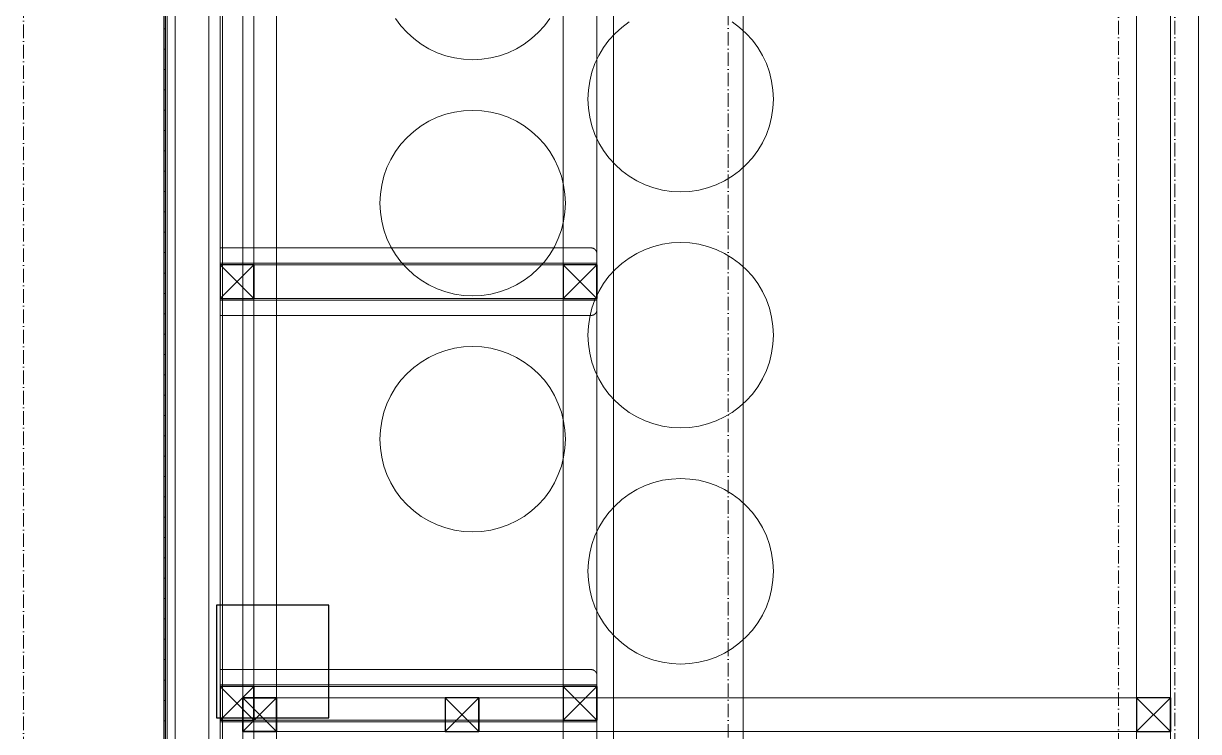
# Model space of a CAD drawing. Header units: millimetres. Extents: x -159872 to 386485, y -250577 to 158966.
# Drawn here: x 156429 to 157474, y 11205 to 11835 of the extents above; entities that cross this region are included whole.
import ezdxf

# ---------------------------------------------------------------- set-up
doc = ezdxf.new("R2010")
doc.units = ezdxf.units.MM
doc.linetypes.add('ACAD_ISO10W100', pattern=[18, 12, -3, 0, -3])
for name, color, linetype, lineweight in [('LDS-equipment-kitchen equipment', 3, 'Continuous', 13), ('LDS-struct-extg-ceiling beams', 252, 'ACAD_ISO10W100', 9), ('LDS-struct-new-ceiling beams', 5, 'ACAD_ISO10W100', 9), ('SYMBOLS ELECTRIC', 6, 'Continuous', 13), ('WS-Fabs', 252, 'Continuous', 13), ('WS-FRAME HIDDEN', 68, 'Continuous', 5)]:
    doc.layers.add(name, color=color, linetype=linetype, lineweight=lineweight)

# ---------------------------------------------------------------- blocks, each defined once
blk = doc.blocks.new('30 X 30 HIDDEN SECTION_3')
at = {"layer": 'WS-FRAME HIDDEN', "color": 7, "lineweight": 25}
blk.add_polyline3d([(0, -30, 0), (-30, -30, 0), (-30, 0, 0), (0, 0, 0), (0, -30, 0)], dxfattribs=at)
at = {"layer": 'WS-FRAME HIDDEN', "color": 7, "lineweight": 25, "transparency": 33554687}
for points in [[(-30, 0, 0), (0, -30, 0)], [(-30, -30, 0), (0, 0, 0)], [(-30, -30, 0), (0, -30, 0)]]:
    blk.add_polyline3d(points, dxfattribs=at)
blk = doc.blocks.new('Group-360')
at = {"layer": 'LDS-equipment-kitchen equipment'}
for points in [[(95880.2, 49972.5, 0), (95880.2, 44072.9, 0)], [(96800.2, 49972.5, 0), (96800.2, 44072.9, 0)], [(95932.2, 47414.6, 0), (95932.2, 49962.5, 0), (95920.2, 49962.5, 0), (95920.2, 47414.6, 0), (95932.2, 47414.6, 0)], [(95950.2, 49962.5, 0), (95950.2, 44082.8, 0), (95932.2, 44082.8, 0), (95932.2, 49962.5, 0), (95950.2, 49962.5, 0)], [(96745.2, 49202.5, 0), (96745.2, 47692.5, 0), (96775.2, 47692.5, 0), (96775.2, 49202.5, 0), (96745.2, 49202.5, 0)], [(95950.2, 48432.5, 0), (95950.2, 47692.5, 0), (95980.2, 47692.5, 0), (95980.2, 48432.5, 0), (95950.2, 48432.5, 0)], [(96223.3, 48296.7, 0), (96218.5, 48290.2, 0), (96213.1, 48284.2, 0), (96207.1, 48278.8, 0), (96200.6, 48273.9, 0), (96193.6, 48269.8, 0), (96186.3, 48266.3, 0), (96178.7, 48263.6, 0), (96170.8, 48261.6, 0), (96162.8, 48260.4, 0), (96154.7, 48260, 0), (96146.6, 48260.4, 0), (96138.6, 48261.6, 0), (96130.8, 48263.6, 0), (96123.2, 48266.3, 0), (96115.8, 48269.8, 0), (96108.9, 48273.9, 0), (96102.4, 48278.8, 0), (96096.4, 48284.2, 0), (96090.9, 48290.2, 0), (96086.1, 48296.7, 0)], [(96385.6, 48293.6, 0), (96392.1, 48288.8, 0), (96398.1, 48283.4, 0), (96403.5, 48277.4, 0), (96408.3, 48270.9, 0), (96412.5, 48263.9, 0), (96415.9, 48256.6, 0), (96418.7, 48249, 0), (96420.6, 48241.1, 0), (96421.8, 48233.1, 0), (96422.2, 48225, 0), (96421.8, 48217, 0), (96420.6, 48208.9, 0), (96418.7, 48201.1, 0), (96415.9, 48193.5, 0), (96412.5, 48186.1, 0), (96408.3, 48179.2, 0), (96403.5, 48172.7, 0), (96398.1, 48166.7, 0), (96392.1, 48161.3, 0), (96385.6, 48156.4, 0), (96378.6, 48152.3, 0), (96371.3, 48148.8, 0), (96363.7, 48146.1, 0), (96355.8, 48144.1, 0), (96347.8, 48142.9, 0), (96339.7, 48142.5, 0), (96331.6, 48142.9, 0), (96323.6, 48144.1, 0), (96315.8, 48146.1, 0), (96308.2, 48148.8, 0), (96300.8, 48152.3, 0), (96293.9, 48156.4, 0), (96287.4, 48161.3, 0), (96281.4, 48166.7, 0), (96275.9, 48172.7, 0), (96271.1, 48179.2, 0), (96267, 48186.1, 0), (96263.5, 48193.5, 0), (96260.8, 48201.1, 0), (96258.8, 48208.9, 0), (96257.6, 48217, 0), (96257.2, 48225, 0), (96257.6, 48233.1, 0), (96258.8, 48241.1, 0), (96260.8, 48249, 0), (96263.5, 48256.6, 0), (96267, 48263.9, 0), (96271.1, 48270.9, 0), (96275.9, 48277.4, 0), (96281.4, 48283.4, 0), (96287.4, 48288.8, 0), (96293.9, 48293.6, 0)], [(96154.7, 48215, 0), (96162.8, 48214.6, 0), (96170.8, 48213.5, 0), (96178.7, 48211.5, 0), (96186.3, 48208.8, 0), (96193.6, 48205.3, 0), (96200.6, 48201.1, 0), (96207.1, 48196.3, 0), (96213.1, 48190.9, 0), (96218.5, 48184.9, 0), (96223.3, 48178.4, 0), (96227.5, 48171.4, 0), (96230.9, 48164.1, 0), (96233.7, 48156.5, 0), (96235.6, 48148.6, 0), (96236.8, 48140.6, 0), (96237.2, 48132.5, 0), (96236.8, 48124.5, 0), (96235.6, 48116.4, 0), (96233.7, 48108.6, 0), (96230.9, 48101, 0), (96227.5, 48093.6, 0), (96223.3, 48086.7, 0), (96218.5, 48080.2, 0), (96213.1, 48074.2, 0), (96207.1, 48068.8, 0), (96200.6, 48063.9, 0), (96193.6, 48059.8, 0), (96186.3, 48056.3, 0), (96178.7, 48053.6, 0), (96170.8, 48051.6, 0), (96162.8, 48050.4, 0), (96154.7, 48050, 0), (96146.6, 48050.4, 0), (96138.6, 48051.6, 0), (96130.8, 48053.6, 0), (96123.2, 48056.3, 0), (96115.8, 48059.8, 0), (96108.9, 48063.9, 0), (96102.4, 48068.8, 0), (96096.4, 48074.2, 0), (96090.9, 48080.2, 0), (96086.1, 48086.7, 0), (96082, 48093.6, 0), (96078.5, 48101, 0), (96075.8, 48108.6, 0), (96073.8, 48116.4, 0), (96072.6, 48124.5, 0), (96072.2, 48132.5, 0), (96072.6, 48140.6, 0), (96073.8, 48148.6, 0), (96075.8, 48156.5, 0), (96078.5, 48164.1, 0), (96082, 48171.4, 0), (96086.1, 48178.4, 0), (96090.9, 48184.9, 0), (96096.4, 48190.9, 0), (96102.4, 48196.3, 0), (96108.9, 48201.1, 0), (96115.8, 48205.3, 0), (96123.2, 48208.8, 0), (96130.8, 48211.5, 0), (96138.6, 48213.5, 0), (96146.6, 48214.6, 0), (96154.7, 48215, 0)], [(96339.7, 48097.5, 0), (96347.8, 48097.1, 0), (96355.8, 48096, 0), (96363.7, 48094, 0), (96371.3, 48091.3, 0), (96378.6, 48087.8, 0), (96385.6, 48083.6, 0), (96392.1, 48078.8, 0), (96398.1, 48073.4, 0), (96403.5, 48067.4, 0), (96408.3, 48060.9, 0), (96412.5, 48053.9, 0), (96415.9, 48046.6, 0), (96418.7, 48039, 0), (96420.6, 48031.1, 0), (96421.8, 48023.1, 0), (96422.2, 48015, 0), (96421.8, 48007, 0), (96420.6, 47998.9, 0), (96418.7, 47991.1, 0), (96415.9, 47983.5, 0), (96412.5, 47976.1, 0), (96408.3, 47969.2, 0), (96403.5, 47962.7, 0), (96398.1, 47956.7, 0), (96392.1, 47951.3, 0), (96385.6, 47946.4, 0), (96378.6, 47942.3, 0), (96371.3, 47938.8, 0), (96363.7, 47936.1, 0), (96355.8, 47934.1, 0), (96347.8, 47932.9, 0), (96339.7, 47932.5, 0), (96331.6, 47932.9, 0), (96323.6, 47934.1, 0), (96315.8, 47936.1, 0), (96308.2, 47938.8, 0), (96300.8, 47942.3, 0), (96293.9, 47946.4, 0), (96287.4, 47951.3, 0), (96281.4, 47956.7, 0), (96275.9, 47962.7, 0), (96271.1, 47969.2, 0), (96267, 47976.1, 0), (96263.5, 47983.5, 0), (96260.8, 47991.1, 0), (96258.8, 47998.9, 0), (96257.6, 48007, 0), (96257.2, 48015, 0), (96257.6, 48023.1, 0), (96258.8, 48031.1, 0), (96260.8, 48039, 0), (96263.5, 48046.6, 0), (96267, 48053.9, 0), (96271.1, 48060.9, 0), (96275.9, 48067.4, 0), (96281.4, 48073.4, 0), (96287.4, 48078.8, 0), (96293.9, 48083.6, 0), (96300.8, 48087.8, 0), (96308.2, 48091.3, 0), (96315.8, 48094, 0), (96323.6, 48096, 0), (96331.6, 48097.1, 0), (96339.7, 48097.5, 0)], [(96154.7, 48005, 0), (96162.8, 48004.6, 0), (96170.8, 48003.5, 0), (96178.7, 48001.5, 0), (96186.3, 47998.8, 0), (96193.6, 47995.3, 0), (96200.6, 47991.1, 0), (96207.1, 47986.3, 0), (96213.1, 47980.9, 0), (96218.5, 47974.9, 0), (96223.3, 47968.4, 0), (96227.5, 47961.4, 0), (96230.9, 47954.1, 0), (96233.7, 47946.5, 0), (96235.6, 47938.6, 0), (96236.8, 47930.6, 0), (96237.2, 47922.5, 0), (96236.8, 47914.5, 0), (96235.6, 47906.4, 0), (96233.7, 47898.6, 0), (96230.9, 47891, 0), (96227.5, 47883.6, 0), (96223.3, 47876.7, 0), (96218.5, 47870.2, 0), (96213.1, 47864.2, 0), (96207.1, 47858.8, 0), (96200.6, 47853.9, 0), (96193.6, 47849.8, 0), (96186.3, 47846.3, 0), (96178.7, 47843.6, 0), (96170.8, 47841.6, 0), (96162.8, 47840.4, 0), (96154.7, 47840, 0), (96146.6, 47840.4, 0), (96138.6, 47841.6, 0), (96130.8, 47843.6, 0), (96123.2, 47846.3, 0), (96115.8, 47849.8, 0), (96108.9, 47853.9, 0), (96102.4, 47858.8, 0), (96096.4, 47864.2, 0), (96090.9, 47870.2, 0), (96086.1, 47876.7, 0), (96082, 47883.6, 0), (96078.5, 47891, 0), (96075.8, 47898.6, 0), (96073.8, 47906.4, 0), (96072.6, 47914.5, 0), (96072.2, 47922.5, 0), (96072.6, 47930.6, 0), (96073.8, 47938.6, 0), (96075.8, 47946.5, 0), (96078.5, 47954.1, 0), (96082, 47961.4, 0), (96086.1, 47968.4, 0), (96090.9, 47974.9, 0), (96096.4, 47980.9, 0), (96102.4, 47986.3, 0), (96108.9, 47991.1, 0), (96115.8, 47995.3, 0), (96123.2, 47998.8, 0), (96130.8, 48001.5, 0), (96138.6, 48003.5, 0), (96146.6, 48004.6, 0), (96154.7, 48005, 0)], [(96339.7, 47887.5, 0), (96347.8, 47887.1, 0), (96355.8, 47886, 0), (96363.7, 47884, 0), (96371.3, 47881.3, 0), (96378.6, 47877.8, 0), (96385.6, 47873.6, 0), (96392.1, 47868.8, 0), (96398.1, 47863.4, 0), (96403.5, 47857.4, 0), (96408.3, 47850.9, 0), (96412.5, 47843.9, 0), (96415.9, 47836.6, 0), (96418.7, 47829, 0), (96420.6, 47821.1, 0), (96421.8, 47813.1, 0), (96422.2, 47805, 0), (96421.8, 47797, 0), (96420.6, 47788.9, 0), (96418.7, 47781.1, 0), (96415.9, 47773.5, 0), (96412.5, 47766.1, 0), (96408.3, 47759.2, 0), (96403.5, 47752.7, 0), (96398.1, 47746.7, 0), (96392.1, 47741.3, 0), (96385.6, 47736.4, 0), (96378.6, 47732.3, 0), (96371.3, 47728.8, 0), (96363.7, 47726.1, 0), (96355.8, 47724.1, 0), (96347.8, 47722.9, 0), (96339.7, 47722.5, 0), (96331.6, 47722.9, 0), (96323.6, 47724.1, 0), (96315.8, 47726.1, 0), (96308.2, 47728.8, 0), (96300.8, 47732.3, 0), (96293.9, 47736.4, 0), (96287.4, 47741.3, 0), (96281.4, 47746.7, 0), (96275.9, 47752.7, 0), (96271.1, 47759.2, 0), (96267, 47766.1, 0), (96263.5, 47773.5, 0), (96260.8, 47781.1, 0), (96258.8, 47788.9, 0), (96257.6, 47797, 0), (96257.2, 47805, 0), (96257.6, 47813.1, 0), (96258.8, 47821.1, 0), (96260.8, 47829, 0), (96263.5, 47836.6, 0), (96267, 47843.9, 0), (96271.1, 47850.9, 0), (96275.9, 47857.4, 0), (96281.4, 47863.4, 0), (96287.4, 47868.8, 0), (96293.9, 47873.6, 0), (96300.8, 47877.8, 0), (96308.2, 47881.3, 0), (96315.8, 47884, 0), (96323.6, 47886, 0), (96331.6, 47887.1, 0), (96339.7, 47887.5, 0)], [(95950.2, 47692.5, 0), (95950.2, 47662.5, 0), (95980.2, 47662.5, 0), (95980.2, 47692.5, 0), (95950.2, 47692.5, 0)], [(95980.2, 47692.5, 0), (95980.2, 47662.5, 0), (96745.2, 47662.5, 0), (96745.2, 47692.5, 0), (95980.2, 47692.5, 0)], [(95980.2, 46962.5, 0), (95980.2, 47662.5, 0), (95950.2, 47662.5, 0), (95950.2, 46962.5, 0), (95980.2, 46962.5, 0)], [(96745.2, 46962.5, 0), (96745.2, 47662.5, 0), (96775.2, 47662.5, 0), (96775.2, 46962.5, 0), (96745.2, 46962.5, 0)]]:
    blk.add_polyline3d(points, dxfattribs=at)
at = {"layer": 'LDS-equipment-kitchen equipment', "xscale": -1, "rotation": 89.9999999946682}
for p in [(95950.2, 47662.5), (96130.2, 47662.5), (96745.2, 47662.5)]:
    blk.add_blockref('30 X 30 HIDDEN SECTION_3', p, dxfattribs=at)
at = {"layer": 'LDS-equipment-kitchen equipment', "extrusion": (0, 0, -1), "xscale": -1, "rotation": 270.0000000053317}
blk.add_blockref('30 X 30 HIDDEN SECTION_3', (-95950.2, 47692.5), dxfattribs=at)
blk = doc.blocks.new('A$C7a11c87d')
at = {"layer": 'WS-Fabs', "color": 7, "lineweight": 5, "transparency": 33554687}
for points in [[(-178, 400.8, 0), (5701.7, 400.1, 0)], [(5700.2, 398.6, 0), (-176.5, 399.3, 0)], [(4913.7, 397.1, 0), (-175, 397.8, 0)], [(5701.5, 0, 0), (-178, 0.8, 0)]]:
    blk.add_polyline3d(points, dxfattribs=at)
at = {"layer": 'WS-Fabs', "color": 7, "lineweight": 5}
for points in [[(3411.6, 350.1, 0), (3396.6, 350.1, 0)], [(3401.5, 15.1, 0), (3401.6, 15.1, 0), (3411.6, 15.1, 0), (3411.6, 350.1, 0)], [(3411.6, 350.1, 0), (3410.1, 350.1, 0), (3410.1, 15.1, 0), (3411.6, 15.1, 0), (3411.6, 350.1, 0)], [(3441.6, 350.1, 0), (3443.1, 350.1, 0), (3443.1, 15.1, 0), (3441.6, 15.1, 0), (3441.6, 350.1, 0)], [(3441.6, 350.1, 0), (3456.6, 350.1, 0), (3456.6, 20.1, 0), (3456.6, 20, 0), (3456.6, 19.9, 0), (3456.6, 19.8, 0), (3456.6, 19.6, 0), (3456.6, 19.5, 0), (3456.5, 19.4, 0), (3456.5, 19.3, 0), (3456.5, 19.2, 0), (3456.5, 19, 0), (3456.4, 18.9, 0), (3456.4, 18.8, 0), (3456.4, 18.7, 0), (3456.3, 18.6, 0), (3456.3, 18.4, 0), (3456.3, 18.3, 0), (3456.2, 18.2, 0), (3456.2, 18.1, 0), (3456.1, 18, 0), (3456.1, 17.9, 0), (3456, 17.8, 0), (3455.9, 17.7, 0), (3455.9, 17.6, 0), (3455.8, 17.5, 0), (3455.8, 17.4, 0), (3455.7, 17.3, 0), (3455.6, 17.2, 0), (3455.5, 17.1, 0), (3455.5, 17, 0), (3455.4, 16.9, 0), (3455.3, 16.8, 0), (3455.2, 16.7, 0), (3455.1, 16.6, 0), (3455, 16.5, 0), (3455, 16.4, 0), (3454.9, 16.3, 0), (3454.8, 16.3, 0), (3454.7, 16.2, 0), (3454.6, 16.1, 0), (3454.5, 16, 0), (3454.4, 16, 0), (3454.3, 15.9, 0), (3454.2, 15.8, 0), (3454.1, 15.8, 0), (3454, 15.7, 0), (3453.8, 15.7, 0), (3453.7, 15.6, 0), (3453.6, 15.6, 0), (3453.5, 15.5, 0), (3453.4, 15.5, 0), (3453.3, 15.4, 0), (3453.2, 15.4, 0), (3453, 15.3, 0), (3452.9, 15.3, 0), (3452.8, 15.3, 0), (3452.7, 15.3, 0), (3452.6, 15.2, 0), (3452.4, 15.2, 0), (3452.3, 15.2, 0), (3452.2, 15.2, 0), (3452.1, 15.2, 0), (3452, 15.1, 0), (3451.8, 15.1, 0), (3451.7, 15.1, 0), (3451.6, 15.1, 0), (3441.6, 15.1, 0), (3441.6, 350.1, 0)], [(3786.6, 350.1, 0), (3771.6, 350.1, 0), (3771.6, 20.1, 0), (3771.6, 20, 0), (3771.6, 19.9, 0), (3771.6, 19.7, 0), (3771.6, 19.6, 0), (3771.6, 19.5, 0), (3771.6, 19.4, 0), (3771.7, 19.3, 0), (3771.7, 19.1, 0), (3771.7, 19, 0), (3771.7, 18.9, 0), (3771.8, 18.8, 0), (3771.8, 18.7, 0), (3771.8, 18.5, 0), (3771.9, 18.4, 0), (3771.9, 18.3, 0), (3772, 18.2, 0), (3772, 18.1, 0), (3772.1, 18, 0), (3772.1, 17.9, 0), (3772.2, 17.8, 0), (3772.2, 17.6, 0), (3772.3, 17.5, 0), (3772.4, 17.4, 0), (3772.4, 17.3, 0), (3772.5, 17.2, 0), (3772.6, 17.1, 0), (3772.7, 17, 0), (3772.7, 16.9, 0), (3772.8, 16.8, 0), (3772.9, 16.8, 0), (3773, 16.7, 0), (3773.1, 16.6, 0), (3773.1, 16.5, 0), (3773.2, 16.4, 0), (3773.3, 16.3, 0), (3773.4, 16.2, 0), (3773.5, 16.2, 0), (3773.6, 16.1, 0), (3773.7, 16, 0), (3773.8, 16, 0), (3773.9, 15.9, 0), (3774, 15.8, 0), (3774.1, 15.8, 0), (3774.2, 15.7, 0), (3774.3, 15.6, 0), (3774.5, 15.6, 0), (3774.6, 15.5, 0), (3774.7, 15.5, 0), (3774.8, 15.4, 0), (3774.9, 15.4, 0), (3775, 15.4, 0), (3775.1, 15.3, 0), (3775.3, 15.3, 0), (3775.4, 15.3, 0), (3775.5, 15.2, 0), (3775.6, 15.2, 0), (3775.7, 15.2, 0), (3775.9, 15.2, 0), (3776, 15.2, 0), (3776.1, 15.1, 0), (3776.2, 15.1, 0), (3776.3, 15.1, 0), (3776.5, 15.1, 0), (3776.6, 15.1, 0), (3786.6, 15.1, 0), (3786.6, 350.1, 0)], [(3786.6, 350.1, 0), (3771.6, 350.1, 0), (3771.6, 20.1, 0), (3771.6, 20, 0), (3771.6, 19.9, 0), (3771.6, 19.7, 0), (3771.6, 19.6, 0), (3771.6, 19.5, 0), (3771.6, 19.4, 0), (3771.7, 19.3, 0), (3771.7, 19.1, 0), (3771.7, 19, 0), (3771.7, 18.9, 0), (3771.8, 18.8, 0), (3771.8, 18.7, 0), (3771.8, 18.5, 0), (3771.9, 18.4, 0), (3771.9, 18.3, 0), (3772, 18.2, 0), (3772, 18.1, 0), (3772.1, 18, 0), (3772.1, 17.9, 0), (3772.2, 17.8, 0), (3772.2, 17.6, 0), (3772.3, 17.5, 0), (3772.4, 17.4, 0), (3772.4, 17.3, 0), (3772.5, 17.2, 0), (3772.6, 17.1, 0), (3772.7, 17, 0), (3772.7, 16.9, 0), (3772.8, 16.8, 0), (3772.9, 16.8, 0), (3773, 16.7, 0), (3773.1, 16.6, 0), (3773.1, 16.5, 0), (3773.2, 16.4, 0), (3773.3, 16.3, 0), (3773.4, 16.2, 0), (3773.5, 16.2, 0), (3773.6, 16.1, 0), (3773.7, 16, 0), (3773.8, 16, 0), (3773.9, 15.9, 0), (3774, 15.8, 0), (3774.1, 15.8, 0), (3774.2, 15.7, 0), (3774.3, 15.6, 0), (3774.5, 15.6, 0), (3774.6, 15.5, 0), (3774.7, 15.5, 0), (3774.8, 15.4, 0), (3774.9, 15.4, 0), (3775, 15.4, 0), (3775.1, 15.3, 0), (3775.3, 15.3, 0), (3775.4, 15.3, 0), (3775.5, 15.2, 0), (3775.6, 15.2, 0), (3775.7, 15.2, 0), (3775.9, 15.2, 0), (3776, 15.2, 0), (3776.1, 15.1, 0), (3776.2, 15.1, 0), (3776.3, 15.1, 0), (3776.5, 15.1, 0), (3776.6, 15.1, 0), (3786.6, 15.1, 0), (3786.6, 350.1, 0)], [(3786.6, 350.1, 0), (3785.1, 350.1, 0), (3785.1, 15.1, 0), (3786.6, 15.1, 0), (3786.6, 350.1, 0)], [(3786.6, 350.1, 0), (3785.1, 350.1, 0), (3785.1, 15.1, 0), (3786.6, 15.1, 0), (3786.6, 350.1, 0)], [(3816.6, 350.1, 0), (3818.1, 350.1, 0), (3818.1, 15.1, 0), (3816.6, 15.1, 0), (3816.6, 350.1, 0)], [(3816.6, 350.1, 0), (3818.1, 350.1, 0), (3818.1, 15.1, 0), (3816.6, 15.1, 0), (3816.6, 350.1, 0)], [(3816.6, 350.1, 0), (3831.6, 350.1, 0), (3831.6, 20.1, 0), (3831.6, 20, 0), (3831.6, 19.9, 0), (3831.6, 19.7, 0), (3831.6, 19.6, 0), (3831.6, 19.5, 0), (3831.5, 19.4, 0), (3831.5, 19.3, 0), (3831.5, 19.1, 0), (3831.5, 19, 0), (3831.4, 18.9, 0), (3831.4, 18.8, 0), (3831.4, 18.7, 0), (3831.3, 18.5, 0), (3831.3, 18.4, 0), (3831.3, 18.3, 0), (3831.2, 18.2, 0), (3831.2, 18.1, 0), (3831.1, 18, 0), (3831.1, 17.9, 0), (3831, 17.8, 0), (3830.9, 17.6, 0), (3830.9, 17.5, 0), (3830.8, 17.4, 0), (3830.8, 17.3, 0), (3830.7, 17.2, 0), (3830.6, 17.1, 0), (3830.5, 17, 0), (3830.5, 16.9, 0), (3830.4, 16.8, 0), (3830.3, 16.8, 0), (3830.2, 16.7, 0), (3830.1, 16.6, 0), (3830, 16.5, 0), (3830, 16.4, 0), (3829.9, 16.3, 0), (3829.8, 16.2, 0), (3829.7, 16.2, 0), (3829.6, 16.1, 0), (3829.5, 16, 0), (3829.4, 16, 0), (3829.3, 15.9, 0), (3829.2, 15.8, 0), (3829.1, 15.8, 0), (3829, 15.7, 0), (3828.8, 15.6, 0), (3828.7, 15.6, 0), (3828.6, 15.5, 0), (3828.5, 15.5, 0), (3828.4, 15.4, 0), (3828.3, 15.4, 0), (3828.2, 15.4, 0), (3828, 15.3, 0), (3827.9, 15.3, 0), (3827.8, 15.3, 0), (3827.7, 15.2, 0), (3827.6, 15.2, 0), (3827.4, 15.2, 0), (3827.3, 15.2, 0), (3827.2, 15.1, 0), (3827.1, 15.1, 0), (3827, 15.1, 0), (3826.8, 15.1, 0), (3826.7, 15.1, 0), (3826.6, 15.1, 0), (3816.6, 15.1, 0), (3816.6, 350.1, 0)], [(3816.6, 350.1, 0), (3831.6, 350.1, 0), (3831.6, 20.1, 0), (3831.6, 20, 0), (3831.6, 19.9, 0), (3831.6, 19.7, 0), (3831.6, 19.6, 0), (3831.6, 19.5, 0), (3831.5, 19.4, 0), (3831.5, 19.3, 0), (3831.5, 19.1, 0), (3831.5, 19, 0), (3831.4, 18.9, 0), (3831.4, 18.8, 0), (3831.4, 18.7, 0), (3831.3, 18.5, 0), (3831.3, 18.4, 0), (3831.3, 18.3, 0), (3831.2, 18.2, 0), (3831.2, 18.1, 0), (3831.1, 18, 0), (3831.1, 17.9, 0), (3831, 17.8, 0), (3830.9, 17.6, 0), (3830.9, 17.5, 0), (3830.8, 17.4, 0), (3830.8, 17.3, 0), (3830.7, 17.2, 0), (3830.6, 17.1, 0), (3830.5, 17, 0), (3830.5, 16.9, 0), (3830.4, 16.8, 0), (3830.3, 16.8, 0), (3830.2, 16.7, 0), (3830.1, 16.6, 0), (3830, 16.5, 0), (3830, 16.4, 0), (3829.9, 16.3, 0), (3829.8, 16.2, 0), (3829.7, 16.2, 0), (3829.6, 16.1, 0), (3829.5, 16, 0), (3829.4, 16, 0), (3829.3, 15.9, 0), (3829.2, 15.8, 0), (3829.1, 15.8, 0), (3829, 15.7, 0), (3828.8, 15.6, 0), (3828.7, 15.6, 0), (3828.6, 15.5, 0), (3828.5, 15.5, 0), (3828.4, 15.4, 0), (3828.3, 15.4, 0), (3828.2, 15.4, 0), (3828, 15.3, 0), (3827.9, 15.3, 0), (3827.8, 15.3, 0), (3827.7, 15.2, 0), (3827.6, 15.2, 0), (3827.4, 15.2, 0), (3827.3, 15.2, 0), (3827.2, 15.1, 0), (3827.1, 15.1, 0), (3827, 15.1, 0), (3826.8, 15.1, 0), (3826.7, 15.1, 0), (3826.6, 15.1, 0), (3816.6, 15.1, 0), (3816.6, 350.1, 0)]]:
    blk.add_polyline3d(points, dxfattribs=at)
at = {"layer": 'WS-Fabs', "color": 7, "linetype": 'Continuous', "lineweight": 5, "transparency": 33554687}
blk.add_polyline3d([(2661.6, 15.2, 0), (5701.5, 15.5, 0)], dxfattribs=at)
at = {"layer": 'WS-FRAME HIDDEN', "color": 7, "lineweight": 5}
for points in [[(5691.6, 350, 0), (2661.6, 350.2, 0), (2661.6, 390.2, 0), (5691.6, 390, 0), (5691.6, 350, 0)], [(2691.6, 350.2, 0), (3411.6, 350.1, 0), (3411.6, 320.1, 0), (2691.6, 320.2, 0), (2691.6, 350.2, 0)], [(3441.6, 350.1, 0), (3786.6, 350.1, 0), (3786.6, 320.1, 0), (3441.6, 320.1, 0), (3441.6, 350.1, 0)], [(3816.6, 350.1, 0), (4161.6, 350.1, 0), (4161.6, 320.1, 0), (3816.6, 320.1, 0), (3816.6, 350.1, 0)], [(2691.6, 15.2, 0), (3411.6, 15.1, 0), (3411.6, 45.1, 0), (2691.6, 45.2, 0), (2691.6, 15.2, 0)], [(3441.6, 15.1, 0), (3786.6, 15.1, 0), (3786.6, 45.1, 0), (3441.6, 45.1, 0), (3441.6, 15.1, 0)], [(3816.6, 15.1, 0), (4161.6, 15.1, 0), (4161.6, 45.1, 0), (3816.6, 45.1, 0), (3816.6, 15.1, 0)]]:
    blk.add_polyline3d(points, dxfattribs=at)
at = {"layer": 'WS-FRAME HIDDEN', "color": 7, "extrusion": (0, 0, -1), "rotation": 0.003365612959873085}
for p in [(-3411.6, 350.1), (-3786.6, 350.1), (-3786.6, 350.1), (-3411.6, 45.1), (-3786.6, 45.1), (-3786.6, 45.1)]:
    blk.add_blockref('30 X 30 HIDDEN SECTION_3', p, dxfattribs=at)
blk = doc.blocks.new('ELECTRIC SERVICE (A1)')
at = {"layer": 'SYMBOLS ELECTRIC', "lineweight": 25}
blk.add_polyline3d([(-50, -50, 0), (50, -50, 0), (50, 50, 0), (-50, 50, 0), (-50, -50, 0)], dxfattribs=at)
blk = doc.blocks.new('Group-410')
at = {"layer": 'LDS-equipment-kitchen equipment'}
for name, p in [('Group-360', (0, 0)), ('ELECTRIC SERVICE (A1)', (95976.8, 47724.8))]:
    blk.add_blockref(name, p, dxfattribs=at)
at = {"layer": 'LDS-equipment-kitchen equipment', "rotation": 89.9999999946682}
blk.add_blockref('A$C7a11c87d', (96280.3, 44261), dxfattribs=at)

msp = doc.modelspace()

# ---------------------------------------------------------------- linework, layer by layer
at = {"layer": 'LDS-equipment-kitchen equipment', "linetype": 'Continuous'}
msp.add_line((157068.75503, 13515.0229), (157068.75503, 7615.34581), dxfattribs=at)
at = {"layer": 'LDS-struct-extg-ceiling beams'}
for p, q in [((157055.35176, 16732.15228), (157055.35176, 9427.15228)), ((157402.66818, 16724.05329), (157402.66818, 9419.05329)), ((157452.66818, 16724.05329), (157452.66818, 9419.05329))]:
    msp.add_line(p, q, dxfattribs=at)
at = {"layer": 'LDS-struct-new-ceiling beams', "lineweight": 18}
for p, q in [((156428.75505, 7097.61711), (156428.75505, 13515.0229)), ((156553.75505, 7217.61711), (156553.75505, 13515.0229))]:
    msp.add_line(p, q, dxfattribs=at)

# ---------------------------------------------------------------- block references
at = {"layer": 'LDS-equipment-kitchen equipment', "color": 7}
msp.add_blockref('Group-410', (60673.51323, -36457.51522), dxfattribs=at)

doc.saveas('drawing.dxf')
